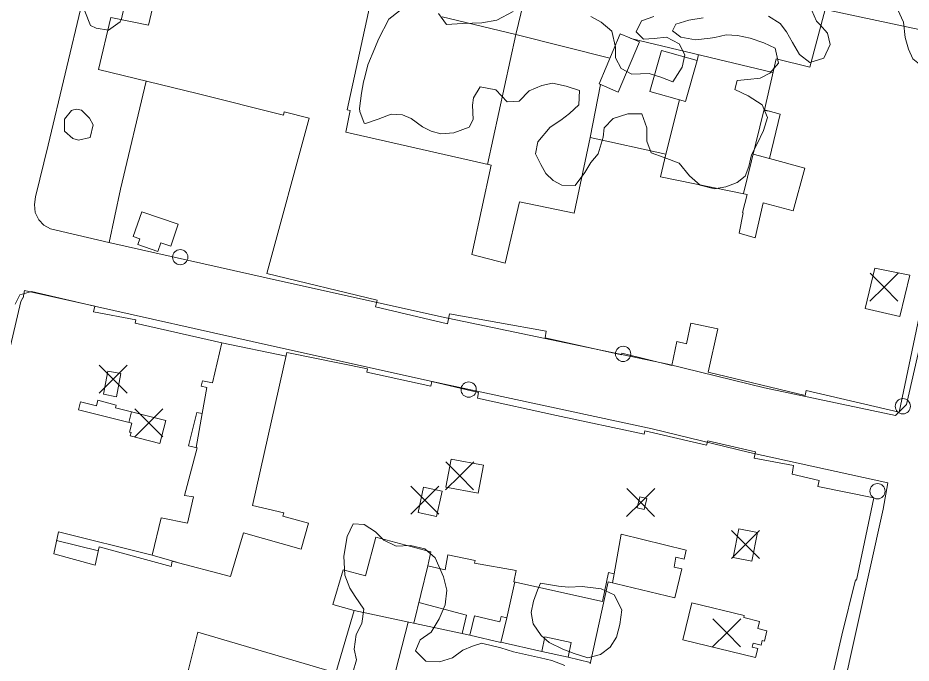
# Model space of a CAD drawing. Header units: metres. Extents: x 4652992 to 4879070, y 2074171 to 2309877.
# Drawn here: x 4653882.9 to 4653973.1, y 2307198.2 to 2307263.4 of the extents above; entities that cross this region are included whole.
import ezdxf

# ---------------------------------------------------------------- set-up
doc = ezdxf.new("R2010")
doc.units = ezdxf.units.M
doc.header["$MEASUREMENT"] = 0
doc.linetypes.add('DGN Style 3', pattern=[92.779933, 66.271381, -26.508552])
for name, color, linetype, lineweight in [('Level 18', 5, 'Continuous', 0), ('Level 19', 38, 'DGN Style 3', 0), ('Level 30', 5, 'Continuous', 0), ('Level 31', 38, 'Continuous', 0), ('Level 35', 4, 'Continuous', 0), ('Level 36', 1, 'Continuous', 0), ('Level 37', 3, 'Continuous', 0), ('Level 39', 9, 'Continuous', 0), ('Level 40', 1, 'Continuous', 0), ('Level 61', 4, 'Continuous', 0), ('Level 62', 4, 'Continuous', 0)]:
    doc.layers.add(name, color=color, linetype=linetype, lineweight=lineweight)

# ---------------------------------------------------------------- blocks, each defined once
blk = doc.blocks.new('POSTE_1')
at = {"layer": 'Level 61'}
blk.add_circle((-4.7e-05, -1.9e-05, -2.4e-05), 0.770001, dxfattribs=at)
blk = doc.blocks.new('COTA_10')
at = {"layer": 'Level 39'}
for p, q in [((-1.408444, 1.419518, 3.9e-05), (1.3e-05, -4e-06, 3.9e-05)), ((1.419535, 1.408453, 3.9e-05), (1.3e-05, -4e-06, 3.9e-05)), ((1.3e-05, -4e-06, 3.9e-05), (-1.419509, -1.408461, 3.9e-05)), ((1.3e-05, -4e-06, 3.9e-05), (1.40847, -1.419526, 3.9e-05))]:
    blk.add_line(p, q, dxfattribs=at)

msp = doc.modelspace()

# ---------------------------------------------------------------- linework, layer by layer
at = {"layer": 'Level 18', "color": 30}
msp.add_line((4653971.527743, 2307223.205789, 1404.566358), (4653972.629107, 2307224.330705, 1404.548394), dxfattribs=at)
at = {"layer": 'Level 18', "color": 30, "extrusion": (0.1686519658103395, 0.846415974855558, 0.5051103957924677), "elevation": 2738481.486986, "flags": 128}
msp.add_lwpolyline([(-4113386.955348, -1601092.994234), (-4113373.443031, -1601093.354724), (-4113363.411109, -1601094.165797)], dxfattribs=at)
at = {"layer": 'Level 18', "color": 30, "extrusion": (0.1507510827625631, 0.7954398119590551, 0.5869834892025994), "elevation": 2537667.545386, "flags": 128}
msp.add_lwpolyline([(-4142962.947451, -1838149.877989), (-4142948.661338, -1838150.557338), (-4142938.558972, -1838151.421963)], dxfattribs=at)
at = {"layer": 'Level 18', "color": 30}
for points in [[(4653972.629108, 2307224.330705, 1404.548394), (4653979.689617, 2307255.117196, 1402.773394), (4653983.679478, 2307273.61327, 1401.560894), (4653988.229209, 2307294.793827, 1400.423394), (4653991.196795, 2307309.526352, 1399.531408)], [(4653884.70371, 2307245.299561, 1399.387778), (4653885.982891, 2307250.516457, 1399.050278), (4653889.436271, 2307264.921932, 1398.500278), (4653891.926668, 2307275.798316, 1398.012778)], [(4653948.55305, 2307228.386995, 1403.555236), (4653925.698711, 2307233.187625, 1402.324737), (4653908.009284, 2307237.130519, 1401.212237), (4653892.120142, 2307240.698377, 1400.037237), (4653886.238929, 2307242.071295, 1399.762237), (4653885.546824, 2307242.449134, 1399.762237), (4653885.053827, 2307242.992697, 1399.762237), (4653884.669526, 2307243.723505, 1399.762237), (4653884.593875, 2307244.540098, 1399.570325), (4653884.70371, 2307245.299561, 1399.387778)], [(4653946.973627, 2307221.862116, 1403.575838), (4653924.301065, 2307226.750381, 1402.257832), (4653906.571155, 2307230.702298, 1401.145332), (4653890.661615, 2307234.274736, 1399.970332), (4653884.294563, 2307235.736519, 1399.939082), (4653883.117303, 2307235.389762, 1399.939082), (4653882.658444, 2307234.465434, 1400.115812)], [(4653950.968876, 2307129.352366, 1409.138338), (4653957.130455, 2307154.904412, 1407.888338), (4653962.142305, 2307177.925046, 1406.700838), (4653966.141085, 2307195.054237, 1406.025838), (4653970.275591, 2307213.746991, 1404.913338), (4653970.766821, 2307216.43043, 1404.825838)]]:
    msp.add_polyline3d(points, dxfattribs=at)
at = {"layer": 'Level 19', "linetype": 'DGN Style 3'}
msp.add_line((4653903.518515, 2307230.565827, 1402.958922), (4653910.005694, 2307229.197749, 1403.008922), dxfattribs=at)
at = {"layer": 'Level 30', "color": 1}
for points in [[(4653935.032145, 2307269.246491, 1405.598677), (4653933.192357, 2307261.708881, 1405.611177), (4653925.777242, 2307263.490172, 1405.567427)], [(4653973.924689, 2307233.197135, 1409.473677), (4653971.896766, 2307223.558696, 1409.336177), (4653962.514048, 2307225.756152, 1409.529927), (4653962.415571, 2307225.244799, 1409.529927), (4653952.627447, 2307227.605195, 1409.529927), (4653953.593557, 2307231.961213, 1409.167427), (4653950.876023, 2307232.55194, 1409.136177), (4653950.432874, 2307230.464727, 1409.136177), (4653949.454499, 2307230.696653, 1409.136177), (4653948.961713, 2307228.260285, 1409.004927), (4653943.905847, 2307229.525625, 1408.761177), (4653943.854226, 2307229.350718, 1408.761177), (4653936.154679, 2307231.055603, 1408.567427), (4653936.276585, 2307231.73518, 1405.504927), (4653926.503148, 2307233.49056, 1405.148677), (4653926.318898, 2307232.46484, 1410.011177), (4653919.026186, 2307234.193706, 1410.011177), (4653919.213276, 2307234.858082, 1404.898677), (4653908.080162, 2307237.565607, 1404.829927), (4653912.337815, 2307253.244829, 1402.961177), (4653909.80703, 2307253.885224, 1403.079927), (4653909.733934, 2307253.554872, 1403.073677), (4653901.014438, 2307255.756774, 1403.292427), (4653891.059249, 2307258.171534, 1402.423677), (4653892.302142, 2307263.426392, 1402.186177), (4653896.113692, 2307262.656058, 1402.442427), (4653896.916472, 2307266.103013, 1402.404927)], [(4653918.507999, 2307264.781353, 1402.567427), (4653916.188206, 2307254.080998, 1402.379927), (4653916.483028, 2307254.011131, 1402.379927), (4653916.025542, 2307251.826194, 1404.817427), (4653930.695901, 2307248.496682, 1409.829927), (4653928.752649, 2307239.471307, 1405.167427), (4653932.131731, 2307238.58984, 1404.879927), (4653933.561309, 2307244.807874, 1404.804927), (4653939.082688, 2307243.646977, 1408.517427), (4653940.701666, 2307251.285747, 1405.192427), (4653948.342753, 2307249.622381, 1408.386177), (4653947.809832, 2307247.32985, 1405.836177), (4653956.554487, 2307245.552721, 1405.711177), (4653956.069603, 2307243.705772, 1406.067427), (4653956.144168, 2307243.681672, 1408.475613), (4653955.760578, 2307241.623514, 1408.500073), (4653957.364589, 2307241.159105, 1405.58448), (4653958.164002, 2307244.687444, 1405.404927), (4653961.186014, 2307243.890501, 1406.029927), (4653962.395464, 2307248.213076, 1405.811177), (4653958.807322, 2307249.184524, 1405.486177), (4653959.904506, 2307253.66809, 1407.979927), (4653958.291351, 2307254.090774, 1408.223677), (4653959.484038, 2307259.250482, 1408.373677), (4653962.884795, 2307258.404078, 1405.379927), (4653964.439632, 2307264.230476, 1404.854927), (4653975.977344, 2307261.777728, 1405.317427)], [(4653881.724432, 2307228.218785, 1403.627672), (4653883.237829, 2307234.733984, 1403.108922), (4653883.413323, 2307235.104447, 1403.077672), (4653883.46484, 2307235.09217, 1408.608922), (4653883.611628, 2307235.828562, 1408.608922), (4653890.704322, 2307234.244683, 1408.565172), (4653890.573069, 2307233.704082, 1403.677672), (4653894.854366, 2307232.89659, 1403.371422), (4653894.761653, 2307232.532998, 1403.371422), (4653903.518514, 2307230.565827, 1403.283922), (4653902.580568, 2307226.506901, 1403.508922), (4653901.567733, 2307226.708373, 1403.527672), (4653901.449359, 2307226.164703, 1403.527672), (4653902.018796, 2307226.042299, 1403.527672), (4653901.544608, 2307223.428898, 1403.521422), (4653900.985298, 2307223.53559, 1403.521422), (4653900.164743, 2307220.140263, 1403.571422), (4653901.033154, 2307219.959909, 1403.565172), (4653899.764049, 2307215.150196, 1404.358922), (4653900.651738, 2307214.991836, 1404.352672), (4653900.054512, 2307212.351758, 1404.452672), (4653897.406258, 2307212.890255, 1404.615172), (4653896.495572, 2307209.112441, 1404.615172), (4653887.016142, 2307211.466891, 1404.296422), (4653886.547688, 2307209.234873, 1404.233922), (4653890.719145, 2307208.093325, 1404.977672), (4653891.149686, 2307209.961515, 1404.977672), (4653898.418198, 2307207.974658, 1405.965172), (4653898.520175, 2307208.509639, 1405.965172), (4653904.403023, 2307206.946537, 1405.796422), (4653905.706268, 2307211.349819, 1405.083922), (4653911.544194, 2307209.704215, 1404.827672), (4653912.260292, 2307212.329931, 1404.783922), (4653909.665875, 2307213.055341, 1404.733922), (4653909.788535, 2307213.372319, 1408.077672), (4653906.6282, 2307214.112871, 1408.115172), (4653910.095, 2307229.596613, 1407.440172), (4653918.2415, 2307227.932034, 1406.927672), (4653918.158454, 2307227.607819, 1405.946422), (4653924.608752, 2307226.177647, 1405.615172), (4653924.708671, 2307226.643378, 1405.615172), (4653929.436146, 2307225.544081, 1405.808922), (4653929.327454, 2307224.974596, 1405.808922), (4653937.297296, 2307223.209034, 1405.852672), (4653946.161299, 2307221.336389, 1406.290172), (4653946.218681, 2307221.666715, 1406.290172), (4653952.463, 2307220.219441, 1411.752672), (4653952.57305, 2307220.669528, 1411.752672), (4653957.404819, 2307219.530791, 1411.663063)], [(4653897.853238, 2307222.712674, 1403.624547), (4653892.78908, 2307224.006586, 1403.518297), (4653892.858312, 2307224.277549, 1403.512047), (4653891.001046, 2307224.752087, 1403.524547), (4653890.857061, 2307224.188552, 1403.524547), (4653889.265806, 2307224.595124, 1405.137047), (4653889.06303, 2307223.801494, 1405.155797), (4653894.417891, 2307222.433307, 1405.330797), (4653894.188023, 2307221.533639, 1405.243297), (4653894.368549, 2307221.487514, 1405.243297), (4653894.281458, 2307221.146654, 1403.893297), (4653897.25875, 2307220.385945, 1403.468297), (4653897.853238, 2307222.712674, 1403.624547)], [(4653964.46235, 2307193.866439, 1408.687047), (4653966.122541, 2307201.030078, 1408.068297), (4653967.505318, 2307206.619169, 1407.837047), (4653967.59314, 2307206.59893, 1407.837047), (4653969.348446, 2307214.906047, 1407.537047), (4653963.675693, 2307216.028722, 1407.580797), (4653963.824874, 2307216.663581, 1407.580797), (4653961.099813, 2307217.280036, 1407.212047), (4653961.248119, 2307218.157407, 1407.037047), (4653957.279494, 2307218.898903, 1411.780797), (4653957.404819, 2307219.530791, 1411.663063)], [(4653940.698646, 2307198.147606, 1408.352672), (4653942.532604, 2307206.415745, 1408.552672), (4653949.253588, 2307204.807073, 1407.308922), (4653949.964084, 2307207.712458, 1407.115172), (4653949.177497, 2307207.887415, 1407.115172), (4653949.351163, 2307208.897623, 1407.115172), (4653950.202004, 2307208.707287, 1407.177672), (4653950.382569, 2307209.622648, 1407.140172), (4653943.821167, 2307211.219752, 1406.946422), (4653943.124395, 2307207.232679, 1407.158922), (4653942.558958, 2307207.368017, 1407.158922), (4653941.966661, 2307204.446312, 1407.058922), (4653932.998205, 2307206.425957, 1407.008922), (4653933.224562, 2307207.552958, 1406.533922), (4653929.021474, 2307208.303213, 1406.390172), (4653929.090772, 2307208.565345, 1406.383922), (4653926.333938, 2307209.129923, 1406.383922), (4653926.065512, 2307207.614872, 1406.265172), (4653924.330147, 2307208.028731, 1406.265172), (4653924.633865, 2307209.455749, 1406.265172), (4653919.074388, 2307210.940837, 1404.646422), (4653918.024756, 2307207.024543, 1404.677672), (4653915.76294, 2307207.630301, 1404.815172), (4653914.735044, 2307204.133447, 1409.490172), (4653916.873106, 2307203.517394, 1409.246422), (4653915.032103, 2307197.215553, 1409.246422), (4653901.082359, 2307201.327232, 1409.596422), (4653900.047966, 2307197.149332, 1409.377672)], [(4653957.396201, 2307198.774182, 1408.288063), (4653950.054069, 2307200.571442, 1408.175563), (4653950.965294, 2307204.29396, 1408.350563), (4653956.253689, 2307202.999428, 1408.381813), (4653956.207887, 2307202.812318, 1408.381813), (4653957.818628, 2307202.418029, 1408.406813), (4653957.642056, 2307201.696698, 1408.319313), (4653958.551915, 2307201.473976, 1408.356813), (4653958.298604, 2307200.439153, 1408.263063), (4653958.083843, 2307200.491724, 1408.275563), (4653957.968631, 2307200.02106, 1408.275563), (4653957.169333, 2307200.216718, 1408.219313), (4653957.074702, 2307199.830132, 1408.200563), (4653957.621896, 2307199.696186, 1408.225563), (4653957.396201, 2307198.774182, 1408.288063)], [(4653931.693518, 2307200.278402, 1407.318297), (4653928.560779, 2307201.025885, 1407.068297), (4653929.025696, 2307202.974379, 1407.024547), (4653931.596964, 2307202.360866, 1407.249547), (4653931.72894, 2307202.913987, 1407.249547), (4653932.290412, 2307202.780017, 1407.255797), (4653931.693518, 2307200.278402, 1407.318297)]]:
    msp.add_polyline3d(points, dxfattribs=at)
for points in [[(4653947.9157, 2307260.079937, 1403.304927), (4653946.746944, 2307255.956185, 1403.367427), (4653950.329187, 2307254.940904, 1403.454927), (4653951.499356, 2307259.064256, 1403.392462)], [(4653972.978502, 2307237.402591, 1407.048677), (4653969.45694, 2307238.103084, 1406.911177), (4653968.481939, 2307234.015679, 1409.298677), (4653971.978061, 2307233.224598, 1407.554927)], [(4653892.879462, 2307225.113712, 1403.530797), (4653893.323073, 2307227.452078, 1403.515172), (4653892.023775, 2307227.698568, 1403.502672), (4653891.580018, 2307225.36023, 1403.518296)], [(4653929.415678, 2307215.367315, 1405.618297), (4653929.944145, 2307218.183592, 1405.649547), (4653926.670261, 2307218.797927, 1405.655797), (4653926.141736, 2307215.981662, 1405.624547)], [(4653925.75016, 2307215.563437, 1405.668297), (4653925.194512, 2307213.022548, 1405.668297), (4653923.332987, 2307213.429631, 1405.655797), (4653923.888635, 2307215.970521, 1405.655797)], [(4653946.151158, 2307213.713231, 1406.393297), (4653946.41897, 2307214.820554, 1406.199547), (4653945.725537, 2307214.988264, 1406.199547), (4653945.457725, 2307213.880942, 1406.393297)], [(4653957.584411, 2307211.401903, 1407.019313), (4653957.019995, 2307208.497964, 1407.506813), (4653955.156391, 2307208.860177, 1407.500563), (4653955.722381, 2307211.763811, 1407.013068)]]:
    msp.add_3dface(points, dxfattribs=at)
at = {"layer": 'Level 31'}
msp.add_polyline3d([(4653899.110276, 2307242.527723, 1402.667427), (4653895.432294, 2307243.777021, 1402.586177), (4653894.585465, 2307241.283923, 1402.598677), (4653895.237292, 2307241.062517, 1402.573677), (4653895.037767, 2307240.47511, 1402.567427), (4653897.052888, 2307239.790635, 1402.567427), (4653897.347082, 2307240.656752, 1402.573677), (4653898.358116, 2307240.313334, 1402.567427), (4653899.110276, 2307242.527723, 1402.667427)], dxfattribs=at)
for points in [[(4653945.679629, 2307260.946336, 1403.704927), (4653943.548448, 2307255.89323, 1403.279927), (4653941.608486, 2307256.711421, 1403.311177), (4653943.739667, 2307261.764527, 1403.736177)], [(4653938.473059, 2307198.816204, 1407.115172), (4653935.823213, 2307199.394406, 1407.102672), (4653936.145745, 2307200.872545, 1407.052672), (4653938.79568, 2307200.294747, 1407.065159)]]:
    msp.add_3dface(points, dxfattribs=at)
at = {"layer": 'Level 35'}
for p, q in [((4653958.807322, 2307249.184524, 1405.379927), (4653957.159604, 2307249.602451, 1405.379927)), ((4653894.146417, 2307222.502669, 1403.458923), (4653894.414877, 2307223.591188, 1403.452673)), ((4653901.544608, 2307223.428898, 1403.421422), (4653900.925711, 2307219.982223, 1403.421422)), ((4653891.053609, 2307209.544621, 1404.090173), (4653886.830687, 2307210.583262, 1403.983923)), ((4653898.929785, 2307208.400804, 1404.558922), (4653896.495572, 2307209.112441, 1404.558922)), ((4653943.124395, 2307207.232679, 1407.090172), (4653942.956564, 2307206.31427, 1407.090172)), ((4653932.290413, 2307202.780017, 1407.052672), (4653933.114855, 2307206.400208, 1406.977672)), ((4653935.823212, 2307199.394406, 1407.040173), (4653931.704418, 2307200.324084, 1407.015173)), ((4653938.473059, 2307198.816204, 1407.283922), (4653940.722797, 2307198.256487, 1407.283922))]:
    msp.add_line(p, q, dxfattribs=at)
at = {"layer": 'Level 35', "elevation": 1405.554927, "flags": 128}
msp.add_lwpolyline([(4653958.797073, 2307253.958264), (4653958.248313, 2307254.034441), (4653956.183326, 2307245.62815)], dxfattribs=at)
at = {"layer": 'Level 36'}
for p, q in [((4653924.330148, 2307208.028731, 1406.265172), (4653922.889285, 2307202.234901, 1406.271422)), ((4653928.560779, 2307201.025885, 1406.508922), (4653916.873106, 2307203.517394, 1406.508922))]:
    msp.add_line(p, q, dxfattribs=at)
at = {"layer": 'Level 36', "extrusion": (-0.0040617446073661, 0.0380231916873147, 0.9992686020908763), "elevation": 70229.186241, "flags": 128}
msp.add_lwpolyline([(-4872667.109506, -1798445.519952), (-4872667.726609, -1798447.31783), (-4872663.089841, -1798449.115708)], dxfattribs=at)
at = {"layer": 'Level 37'}
for p, q in [((4653933.192357, 2307261.708881, 1404.004927), (4653930.358146, 2307248.573337, 1404.004927)), ((4653933.192357, 2307261.708881, 1404.336177), (4653942.703525, 2307259.3078, 1404.286177)), ((4653944.816506, 2307261.310363, 1403.567428), (4653959.162468, 2307257.859333, 1403.792428)), ((4653951.499356, 2307259.064256, 1403.411177), (4653951.635191, 2307259.670077, 1403.411177)), ((4653940.701666, 2307251.285747, 1403.829927), (4653941.736404, 2307256.657471, 1403.517427)), ((4653948.342753, 2307249.622381, 1404.829927), (4653949.70976, 2307255.116462, 1404.754927)), ((4653917.427967, 2307182.990124, 1407.740172), (4653922.319836, 2307202.356292, 1406.602672))]:
    msp.add_line(p, q, dxfattribs=at)
at = {"layer": 'Level 40', "color": 3}
for points in [[(4653892.707475, 2307265.488709, 1401.092527), (4653893.597357, 2307264.62912, 1401.248777), (4653893.63996, 2307264.335198, 1401.261277), (4653893.405173, 2307263.282544, 1401.223777), (4653893.243701, 2307262.982911, 1401.223777), (4653892.071486, 2307262.152362, 1400.948777), (4653890.825776, 2307262.325867, 1400.667527), (4653890.266563, 2307262.607032, 1400.536277), (4653889.683921, 2307264.056094, 1400.386277), (4653890.034454, 2307265.324605, 1400.348777), (4653890.412843, 2307265.626906, 1400.398777), (4653891.241985, 2307265.646708, 1400.511277), (4653892.450559, 2307265.42794, 1400.598777), (4653892.707475, 2307265.488709, 1401.092527)], [(4653971.755213, 2307264.208841, 1407.305027), (4653972.334268, 2307262.951498, 1407.317527), (4653972.499816, 2307261.39192, 1407.342527), (4653972.830501, 2307260.220035, 1407.342527), (4653973.287405, 2307259.258339, 1407.380027), (4653974.121304, 2307258.554173, 1407.467527), (4653975.382235, 2307258.335756, 1407.592527), (4653976.783658, 2307258.270803, 1407.692527), (4653977.950985, 2307258.234582, 1407.780027), (4653979.262124, 2307259.0979, 1407.905027), (4653979.478962, 2307260.08685, 1407.905027), (4653979.273749, 2307261.709164, 1407.867527), (4653978.903397, 2307262.943785, 1407.830027), (4653979.251267, 2307264.408521, 1407.792527)], [(4653920.365024, 2307263.247411, 1404.992527), (4653921.466948, 2307264.089422, 1404.955027)], [(4653925.38852, 2307263.806279, 1404.980027), (4653926.193481, 2307262.700951, 1405.080027), (4653927.830156, 2307262.797557, 1405.130027), (4653929.759525, 2307262.878645, 1405.117527), (4653931.296632, 2307263.133344, 1405.142527), (4653932.949778, 2307264.033117, 1405.167527)], [(4653940.778674, 2307263.52401, 1405.330027), (4653941.804908, 2307262.931223, 1405.380027), (4653942.902387, 2307262.05254, 1405.355027), (4653943.270116, 2307260.432016, 1405.255027), (4653943.273733, 2307259.355067, 1405.242527), (4653943.842822, 2307258.278702, 1405.242527), (4653944.925878, 2307257.69936, 1405.242527), (4653946.664868, 2307257.771734, 1405.205027), (4653947.844398, 2307257.38476, 1405.242527), (4653949.058092, 2307256.908989, 1405.380027), (4653950.008941, 2307258.405534, 1405.330027), (4653950.260935, 2307259.664063, 1405.205027), (4653949.69751, 2307260.765988, 1405.067527), (4653948.415491, 2307261.419356, 1404.905027), (4653947.173823, 2307261.283, 1404.792527), (4653946.08837, 2307261.244157, 1404.742527), (4653945.363239, 2307261.980847, 1404.530027), (4653945.905181, 2307263.089997, 1404.492527), (4653947.132426, 2307263.525694, 1404.592527)], [(4653963.07036, 2307264.135974, 1406.480027), (4653963.557049, 2307263.052223, 1406.780027), (4653963.88408, 2307262.705745, 1406.905027), (4653964.657622, 2307261.823077, 1407.317527), (4653964.948268, 2307260.705051, 1407.730027), (4653964.31277, 2307259.295231, 1407.892527), (4653962.900811, 2307258.87638, 1407.742527), (4653961.837495, 2307259.666265, 1407.505027), (4653961.143258, 2307260.906782, 1407.205027), (4653960.542926, 2307261.963645, 1406.980027), (4653959.897276, 2307262.816022, 1406.730027), (4653958.714651, 2307263.553458, 1406.330027)], [(4653952.110953, 2307263.395753, 1405.142527), (4653950.656246, 2307263.14844, 1405.030027), (4653949.352266, 2307262.730917, 1404.792527), (4653949.014603, 2307262.057626, 1404.680027), (4653949.870372, 2307261.424507, 1404.705027), (4653951.345341, 2307261.155877, 1404.830027), (4653952.83421, 2307261.314392, 1404.805027), (4653953.308698, 2307261.390329, 1404.817527), (4653954.445133, 2307261.659217, 1404.817527), (4653955.590327, 2307261.603204, 1404.967527), (4653956.874916, 2307261.32586, 1405.305027), (4653958.25341, 2307260.864861, 1405.592527), (4653959.398953, 2307260.324525, 1405.755027), (4653959.706941, 2307258.798856, 1406.155027), (4653958.838143, 2307257.794022, 1406.280027), (4653957.866683, 2307257.297744, 1406.367527), (4653956.625015, 2307257.161388, 1406.480027), (4653955.548147, 2307257.039805, 1406.580027), (4653955.298724, 2307256.157299, 1407.080027), (4653956.663143, 2307255.511318, 1407.655027), (4653958.078894, 2307254.611059, 1407.667527), (4653958.597, 2307253.304648, 1407.830027), (4653958.200119, 2307251.999728, 1407.880027), (4653957.556038, 2307250.672648, 1407.930027), (4653956.982853, 2307249.543996, 1407.992527), (4653956.722275, 2307248.368207, 1408.142527), (4653956.347879, 2307247.407691, 1408.292527), (4653955.53281, 2307246.766763, 1408.392527), (4653954.407878, 2307246.306834, 1408.517527), (4653953.262859, 2307246.120685, 1408.605027), (4653951.804884, 2307246.465997, 1408.642527), (4653950.749978, 2307247.415304, 1408.617527), (4653949.686313, 2307248.689513, 1408.430027), (4653948.177007, 2307249.289102, 1408.042527), (4653946.84967, 2307249.737985, 1407.505027), (4653946.436797, 2307250.911862, 1406.967527), (4653946.444335, 2307252.282094, 1406.342527), (4653945.923309, 2307253.696805, 1405.967527), (4653944.519586, 2307253.679538, 1405.780027), (4653943.019561, 2307253.22774, 1405.767527), (4653942.136515, 2307252.280085, 1406.155027), (4653942.034898, 2307251.33567, 1406.517527), (4653941.501889, 2307249.659456, 1406.730027), (4653940.76373, 2307248.758193, 1406.730027), (4653940.167711, 2307247.76946, 1406.730027), (4653939.199694, 2307246.438395, 1406.730027), (4653937.838543, 2307246.491752, 1406.280027), (4653936.974364, 2307246.96545, 1405.992527), (4653936.243568, 2307247.67658, 1405.717527), (4653935.717226, 2307248.581407, 1405.292527), (4653935.173716, 2307249.651714, 1404.930027), (4653935.439958, 2307250.853063, 1404.730027), (4653936.683501, 2307252.33409, 1404.605027), (4653937.731522, 2307253.054355, 1404.617527), (4653938.634656, 2307253.72823, 1404.617527), (4653939.55753, 2307254.612647, 1404.680027), (4653939.63322, 2307256.047444, 1404.805027), (4653938.27464, 2307256.476824, 1404.917527), (4653936.913314, 2307256.772342, 1405.080027), (4653935.839366, 2307256.542459, 1405.342527), (4653934.563883, 2307256.010577, 1405.655027), (4653933.550199, 2307254.959352, 1405.905027), (4653932.325525, 2307254.899678, 1406.042527), (4653931.193708, 2307256.109321, 1406.030027), (4653929.616426, 2307256.402183, 1405.567527), (4653928.915348, 2307255.303821, 1405.280027), (4653928.833471, 2307254.569949, 1405.205027), (4653928.885674, 2307253.104861, 1405.317527), (4653928.474196, 2307252.341444, 1405.542527), (4653926.945847, 2307251.761843, 1405.680027), (4653925.633108, 2307251.669222, 1405.705027), (4653924.66679, 2307251.92499, 1405.642527), (4653923.771368, 2307252.379186, 1405.542527), (4653922.636981, 2307253.212806, 1405.180027), (4653921.750143, 2307253.584261, 1404.655027), (4653920.610614, 2307253.665835, 1404.180027), (4653919.309553, 2307253.140011, 1403.555027), (4653918.031151, 2307252.716431, 1403.292527), (4653917.903258, 2307252.746721, 1403.230027), (4653917.439229, 2307253.932715, 1403.105027), (4653917.424805, 2307254.232056, 1403.105027), (4653917.605554, 2307255.776482, 1403.080027), (4653917.829224, 2307256.907208, 1403.242527), (4653917.962433, 2307257.386802, 1403.305027), (4653918.265583, 2307258.633215, 1403.467527), (4653918.963393, 2307260.324201, 1403.592527), (4653919.326459, 2307261.233596, 1403.642527), (4653920.365024, 2307263.247411, 1404.992527)], [(4653889.336245, 2307254.06901, 1400.892527), (4653890.165258, 2307253.236446, 1401.161277), (4653890.520293, 2307252.583906, 1401.267527), (4653890.24354, 2307251.282701, 1401.186277), (4653889.065131, 2307251.034273, 1400.948777), (4653888.466898, 2307251.203154, 1400.811277), (4653887.646381, 2307251.952507, 1400.655027), (4653887.644569, 2307253.157354, 1400.573777), (4653888.35367, 2307254.031281, 1400.673777), (4653888.559382, 2307254.10431, 1400.717527), (4653888.880747, 2307254.149923, 1400.730027), (4653889.336245, 2307254.06901, 1400.892527)], [(4653916.755941, 2307197.258528, 1408.155944), (4653917.111918, 2307198.553586, 1408.005944), (4653916.879103, 2307199.617656, 1407.955944), (4653917.087468, 2307201.107188, 1407.580944), (4653917.642425, 2307202.195508, 1407.930944), (4653917.871112, 2307203.65365, 1408.118444), (4653916.981218, 2307204.927662, 1407.955944), (4653916.432552, 2307205.775204, 1407.655944), (4653915.929066, 2307207.089666, 1407.243444), (4653915.852938, 2307209.018664, 1406.830944), (4653916.163218, 2307210.988112, 1406.668444), (4653916.78677, 2307212.27237, 1406.880944), (4653917.903081, 2307212.191649, 1407.055944), (4653919.019083, 2307211.47406, 1407.268444), (4653919.892059, 2307210.628714, 1407.393444), (4653921.111935, 2307210.019023, 1407.705944), (4653922.584739, 2307210.09205, 1408.005944), (4653924.02309, 2307209.748674, 1408.093444), (4653925.044811, 2307208.841279, 1408.093444), (4653925.903347, 2307206.911272, 1408.043444), (4653926.236632, 2307205.557824, 1407.968444), (4653926.059315, 2307204.087419, 1407.968444), (4653925.465677, 2307202.689862, 1407.968444), (4653924.66656, 2307201.34136, 1407.968444), (4653923.558399, 2307200.57088, 1407.605944), (4653923.075133, 2307199.438906, 1407.005944), (4653924.121404, 2307198.392954, 1407.130944), (4653925.48497, 2307198.332824, 1407.218444), (4653926.811298, 2307198.73275, 1407.318444), (4653927.842404, 2307199.521625, 1407.405944), (4653928.818738, 2307199.925487, 1407.530944), (4653929.773615, 2307200.228314, 1407.905944), (4653929.876355, 2307200.203788, 1408.505944), (4653931.70042, 2307199.750801, 1408.937194)], [(4653937.518686, 2307205.966701, 1409.712194), (4653938.514079, 2307205.860904, 1409.949694), (4653939.899341, 2307205.951542, 1410.349694), (4653941.828513, 2307205.702022, 1410.662194), (4653943.12136, 2307205.104362, 1410.774694), (4653943.901114, 2307203.603006, 1410.912194), (4653943.715221, 2307202.09512, 1410.924694), (4653943.362542, 2307200.811162, 1410.924694), (4653942.726221, 2307199.831614, 1410.724694), (4653941.734022, 2307199.068464, 1410.574694), (4653940.459243, 2307198.741013, 1410.187194), (4653939.103721, 2307199.169456, 1409.787194), (4653937.942603, 2307199.630472, 1409.649694), (4653936.553086, 2307200.277491, 1409.399694), (4653935.766964, 2307200.991106, 1409.262194), (4653934.943658, 2307202.160834, 1409.137194), (4653934.764116, 2307203.334916, 1409.074694), (4653934.977633, 2307204.467895, 1409.024694), (4653935.374931, 2307205.583361, 1408.999694), (4653935.707431, 2307206.267031, 1409.024694), (4653937.518686, 2307205.966701, 1409.712194)], [(4653931.70042, 2307199.750801, 1408.937194), (4653932.979455, 2307199.340595, 1408.937194), (4653934.489012, 2307199.006967, 1409.074694), (4653935.692621, 2307198.746288, 1409.262194), (4653936.839927, 2307198.472726, 1409.387194), (4653938.154019, 2307197.975235, 1409.437194)]]:
    msp.add_polyline3d(points, dxfattribs=at)
at = {"layer": 'Level 62', "extrusion": (-0.9105998883070675, 0.214318631579282, 0.3533770897683384), "elevation": -3742854.248243, "flags": 128}
msp.add_lwpolyline([(-3312097.933624, 1415356.156347), (-3312086.700779, 1415356.156347), (-3312081.202207, 1415356.412525)], dxfattribs=at)

# ---------------------------------------------------------------- block references
at = {"layer": 'Level 39'}
for p in [(4653970.37335, 2307236.1701, 1404.57825), (4653892.5417, 2307226.8977, 1402.52405), (4653896.1412, 2307222.47015, 1401.94905), (4653927.53215, 2307217.12105, 1403.8625), (4653924.0252, 2307214.6735, 1403.43125), (4653945.80845, 2307214.43815, 1405.23125), (4653956.38845, 2307210.1817, 1405.18125), (4653954.4904, 2307201.2646, 1405.98125)]:
    msp.add_blockref('COTA_10', p, dxfattribs=at)
at = {"layer": 'Level 61'}
for p in [(4653899.32485, 2307239.21105, 1400.76815), (4653944.03155, 2307229.43975, 1403.32555), (4653928.44335, 2307225.83115, 1402.49965), (4653972.27345, 2307224.14825, 1404.55225), (4653969.71745, 2307215.57045, 1405.07555)]:
    msp.add_blockref('POSTE_1', p, dxfattribs=at)

doc.saveas('drawing.dxf')
